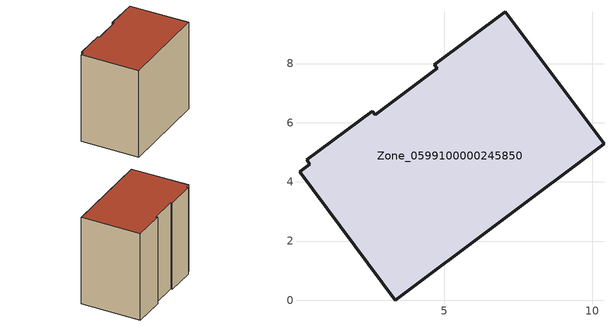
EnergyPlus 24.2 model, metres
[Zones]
Zone_0599100000245850
 floor ground (C_G): 2.67,6.26 4.77,7.84 4.66,7.96 7.07,9.75 10.4,5.28 3.34,0 0.11,4.34 0.45,4.59 0.35,4.74 2.57,6.39 z0
 wall outside (C_F): 10.4,5.28 7.07,9.75 4.66,7.96 4.77,7.84 2.67,6.26 2.57,6.39 0.35,4.74 0.45,4.59 0.11,4.34 3.34,0 10.4,5.28 z0:8.32
 roof outside (C_R): 2.67,6.26 2.57,6.39 0.35,4.74 0.45,4.59 0.11,4.34 3.34,0 10.4,5.28 7.07,9.75 4.66,7.96 4.77,7.84 z8.32
[BUILDING]
Pand.0599100000245850: North Axis=0; Terrain=City; Loads Convergence Tolerance Value=0.04; Temperature Convergence Tolerance Value=0.4; Solar Distribution=FullExterior; Maximum Number of Warmup Days=25; Minimum Number of Warmup Days=1
[Site:Location]
Rotterdam.The.Hague.AP_ZH_NLD Design_Conditions: Latitude=51.96; Longitude=4.45; Time Zone=1; Elevation=-4.5
[SITE:GROUNDTEMPERATURE:BUILDINGSURFACE]
18, 18, 18, 18, 18, 18, 18, 18, 18, 18, 18, 18
[MATERIAL] Thermal Absorptance=0.9; Solar Absorptance=0.7; Visible Absorptance=0.7
Name | Roughness | Thickness | Conductivity | Density | Specific Heat
G.TC.1975-1991 | MediumSmooth | 0.15 | 0.288461 | 540 | 1210
F.TC.1975-1991 | Rough | 0.3 | 0.230769 | 1920 | 840
R.TC.1975-1991 | MediumRough | 0.2 | 0.153846 | 1500 | 1000
[CONSTRUCTION]
C_G: G.TC.1975-1991
C_F: F.TC.1975-1991
C_R: R.TC.1975-1991
[ZONE]
Zone_0599100000245850: Type=1; Multiplier=1; Ceiling Height=Autocalculate; Volume=Autocalculate; Floor Area=autocalculate; Part of Total Floor Area=Yes
[ZONEINFILTRATION:DESIGNFLOWRATE]
Infil_Zone_0599100000245850: Zone or ZoneList or Space or SpaceList=Zone_0599100000245850; Schedule=AlwaysOn; Design Flow Rate Calculation Method=Flow/Area; Flow Rate per Floor Area=0.003; Constant Term Coefficient=1; Temperature Term Coefficient=0; Velocity Term Coefficient=0; Velocity Squared Term Coefficient=0
[HVACTEMPLATE:ZONE:IDEALLOADSAIRSYSTEM]
Zone_0599100000245850: Maximum Heating Supply Air Temperature=50; Minimum Cooling Supply Air Temperature=13; Maximum Heating Supply Air Humidity Ratio=0.0156; Minimum Cooling Supply Air Humidity Ratio=0.0077; Heating Limit=NoLimit; Cooling Limit=NoLimit; Dehumidification Control Type=ConstantSensibleHeatRatio; Cooling Sensible Heat Ratio=0.7; Dehumidification Setpoint=60; Humidification Control Type=None; Humidification Setpoint=30; Outdoor Air Method=None; Outdoor Air Flow Rate per Person=0.00944; Outdoor Air Flow Rate per Zone Floor Area=0; Outdoor Air Flow Rate per Zone=0; Demand Controlled Ventilation Type=None; Outdoor Air Economizer Type=NoEconomizer; Heat Recovery Type=None; Sensible Heat Recovery Effectiveness=0.7; Latent Heat Recovery Effectiveness=0.65
[ZONECONTROL:THERMOSTAT]
ThermostatControl_Zone_0599100000245850: Zone or ZoneList=Zone_0599100000245850; Control Type Schedule=DualSetpointControlType; Control 1=Thermostat_Zone_0599100000245850; Temperature Difference Between Cutout And Setpoint=0
[THERMOSTATSETPOINT:DUALSETPOINT]
Thermostat_Zone_0599100000245850: Heating Setpoint Temperature Schedule=HeatingSetpoint_Zone_0599100000245850; Cooling Setpoint Temperature Schedule=CoolingSetpoint_Zone_0599100000245850
[SCHEDULE:COMPACT]
HeatingSetpoint_Zone_0599100000245850: Through: 12/31, For: AllDays, Until: 24:00, 21
CoolingSetpoint_Zone_0599100000245850: Through: 12/31, For: AllDays, Until: 24:00, 24
DualSetpointControlType: Through: 12/31, For: AllDays, Until: 24:00, 4
AlwaysOn: Through: 12/31, For: AllDays, Until: 24:00, 1
